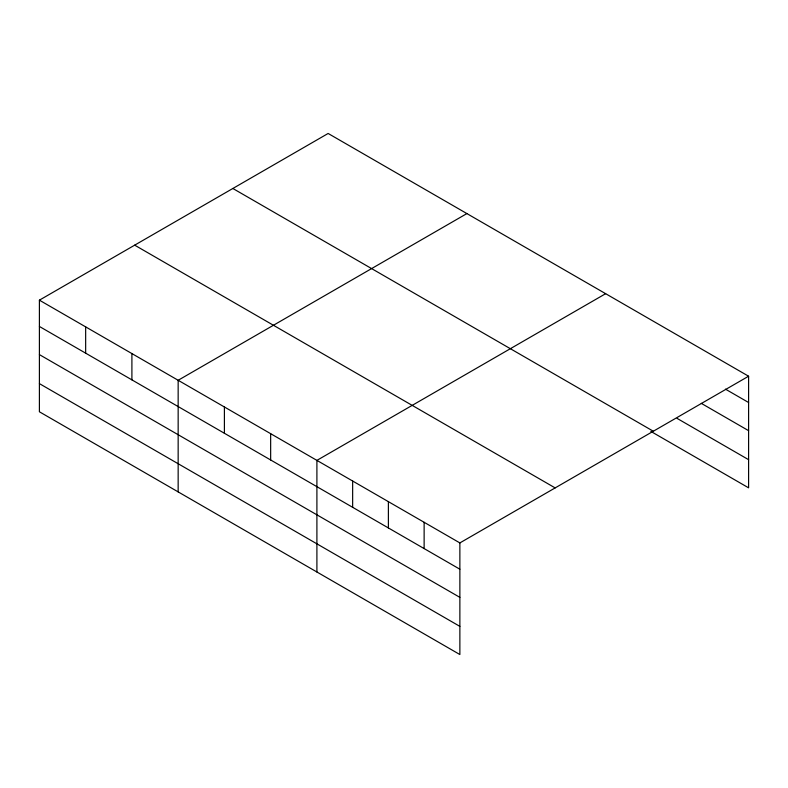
<?xml version="1.0" encoding="UTF-8"?>
<svg xmlns="http://www.w3.org/2000/svg" width="788" height="788" viewBox="0 0 788 788"><rect width="100%" height="100%" fill="white"/><g stroke="black" fill="none" stroke-linecap="round" stroke-linejoin="round"><path stroke-width="1.18" d="M459.867 597.363L459.867 542.922L39.4 300.169L39.4 411.779L459.867 654.533L459.867 597.363L39.4 354.61M39.4 300.169L328.133 133.468L748.6 376.221L748.6 487.831L650.839 431.391M466.89 213.578L178.157 380.279L178.157 491.889M605.637 293.688L316.904 460.389L316.904 571.999M459.867 542.922L748.6 376.221M725.472 389.154L748.6 402.51M701.3 403.358L748.6 430.672M677.119 418.408L748.6 459.68M232.854 188.48L653.321 431.233M134.679 245.157L555.146 487.91M39.4 326.459L459.867 569.212M39.4 383.618L459.867 626.371M424.131 522.286L424.131 548.576M388.385 501.651L388.385 527.94M352.65 481.015L352.65 507.305M270.658 433.686L270.658 459.965M224.403 406.982L224.403 433.262M131.901 353.576L131.901 379.865M85.656 326.872L85.656 353.162"/></g></svg>
